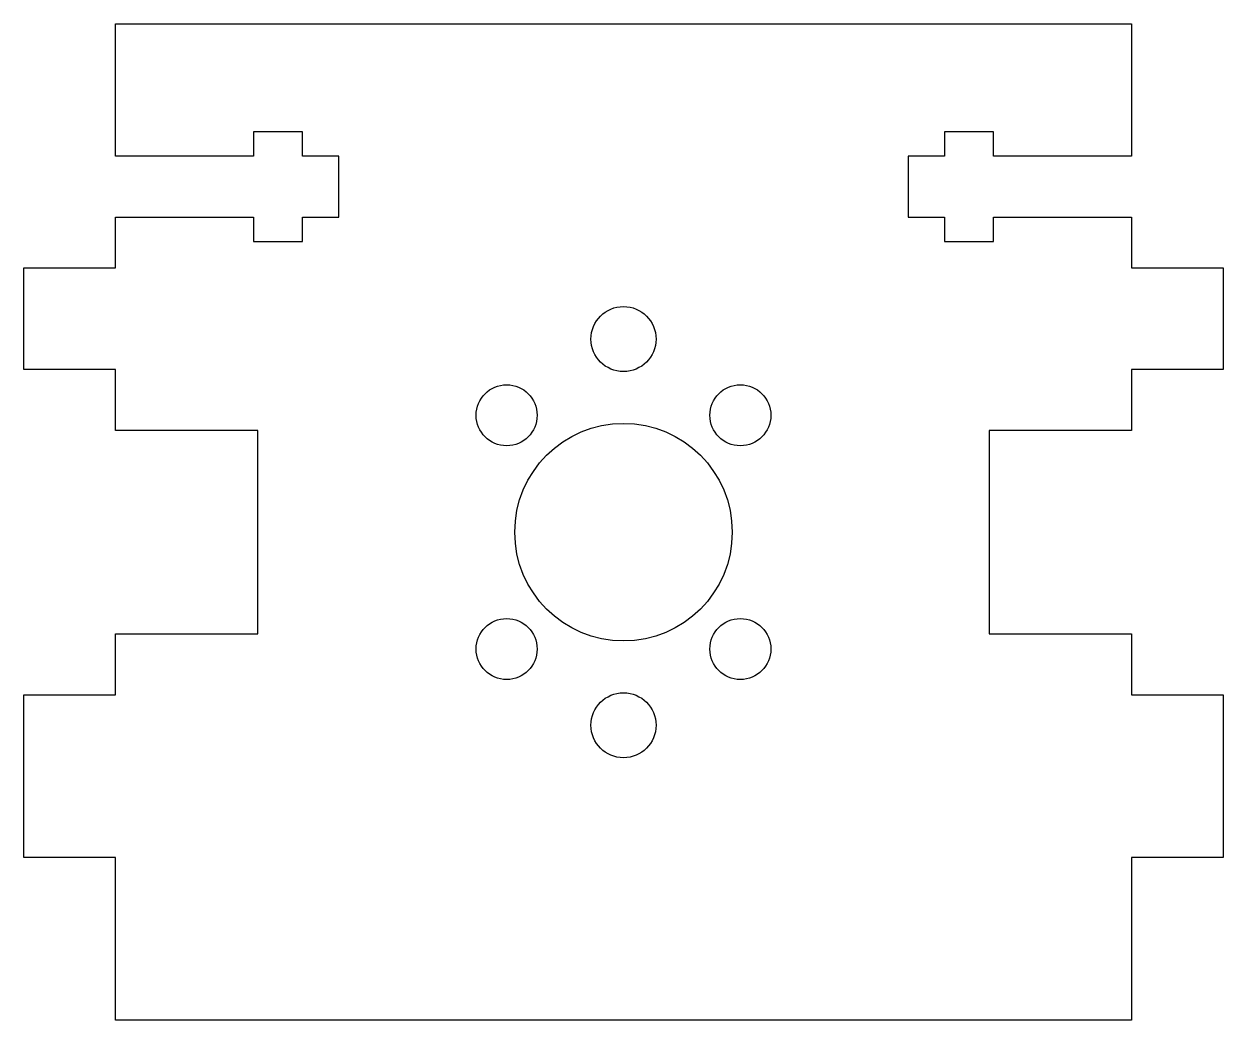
# Model space of a CAD drawing. Header units: millimetres. Extents: x 7.5 to 66.5, y 71 to 120.
import ezdxf

# ---------------------------------------------------------------- set-up
doc = ezdxf.new("R2010")
doc.units = ezdxf.units.MM
doc.layers.get('0').update_dxf_attribs({"linetype": 'CONTINUOUS'})

msp = doc.modelspace()

# ---------------------------------------------------------------- linework, layer by layer
msp.add_lwpolyline([(66.5, 79), (62, 79), (62, 71), (12, 71), (12, 79), (7.5, 79), (7.5, 87), (12, 87), (12, 90), (19, 90), (19, 100), (12, 100), (12, 103), (7.5, 103), (7.5, 108), (12, 108), (12, 110.5), (18.8, 110.5), (18.8, 109.3), (21.2, 109.3), (21.2, 110.5), (23, 110.5), (23, 113.5), (21.2, 113.5), (21.2, 114.7), (18.8, 114.7), (18.8, 113.5), (12, 113.5), (12, 120), (62, 120), (62, 113.5), (55.2, 113.5), (55.2, 114.7), (52.8, 114.7), (52.8, 113.5), (51, 113.5), (51, 110.5), (52.8, 110.5), (52.8, 109.3), (55.2, 109.3), (55.2, 110.5), (62, 110.5), (62, 108), (66.5, 108), (66.5, 103), (62, 103), (62, 100), (55, 100), (55, 90), (62, 90), (62, 87), (66.5, 87)], close=True)
for centre, radius in [((37, 104.5), 1.6), ((31.25, 100.75), 1.5), ((42.75, 100.75), 1.5), ((37, 95), 5.35), ((31.25, 89.25), 1.5), ((42.75, 89.25), 1.5), ((37, 85.5), 1.6)]:
    msp.add_circle(centre, radius)

doc.saveas('drawing.dxf')
